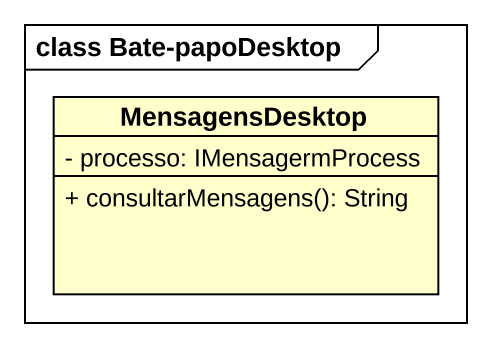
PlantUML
@startuml
mainframe class Bate-papoDesktop
hide circle
hide empty members
skinparam classAttributeIconSize 0
class MensagensDesktop {
  - processo: IMensagermProcess
  + consultarMensagens(): String
}
@enduml
